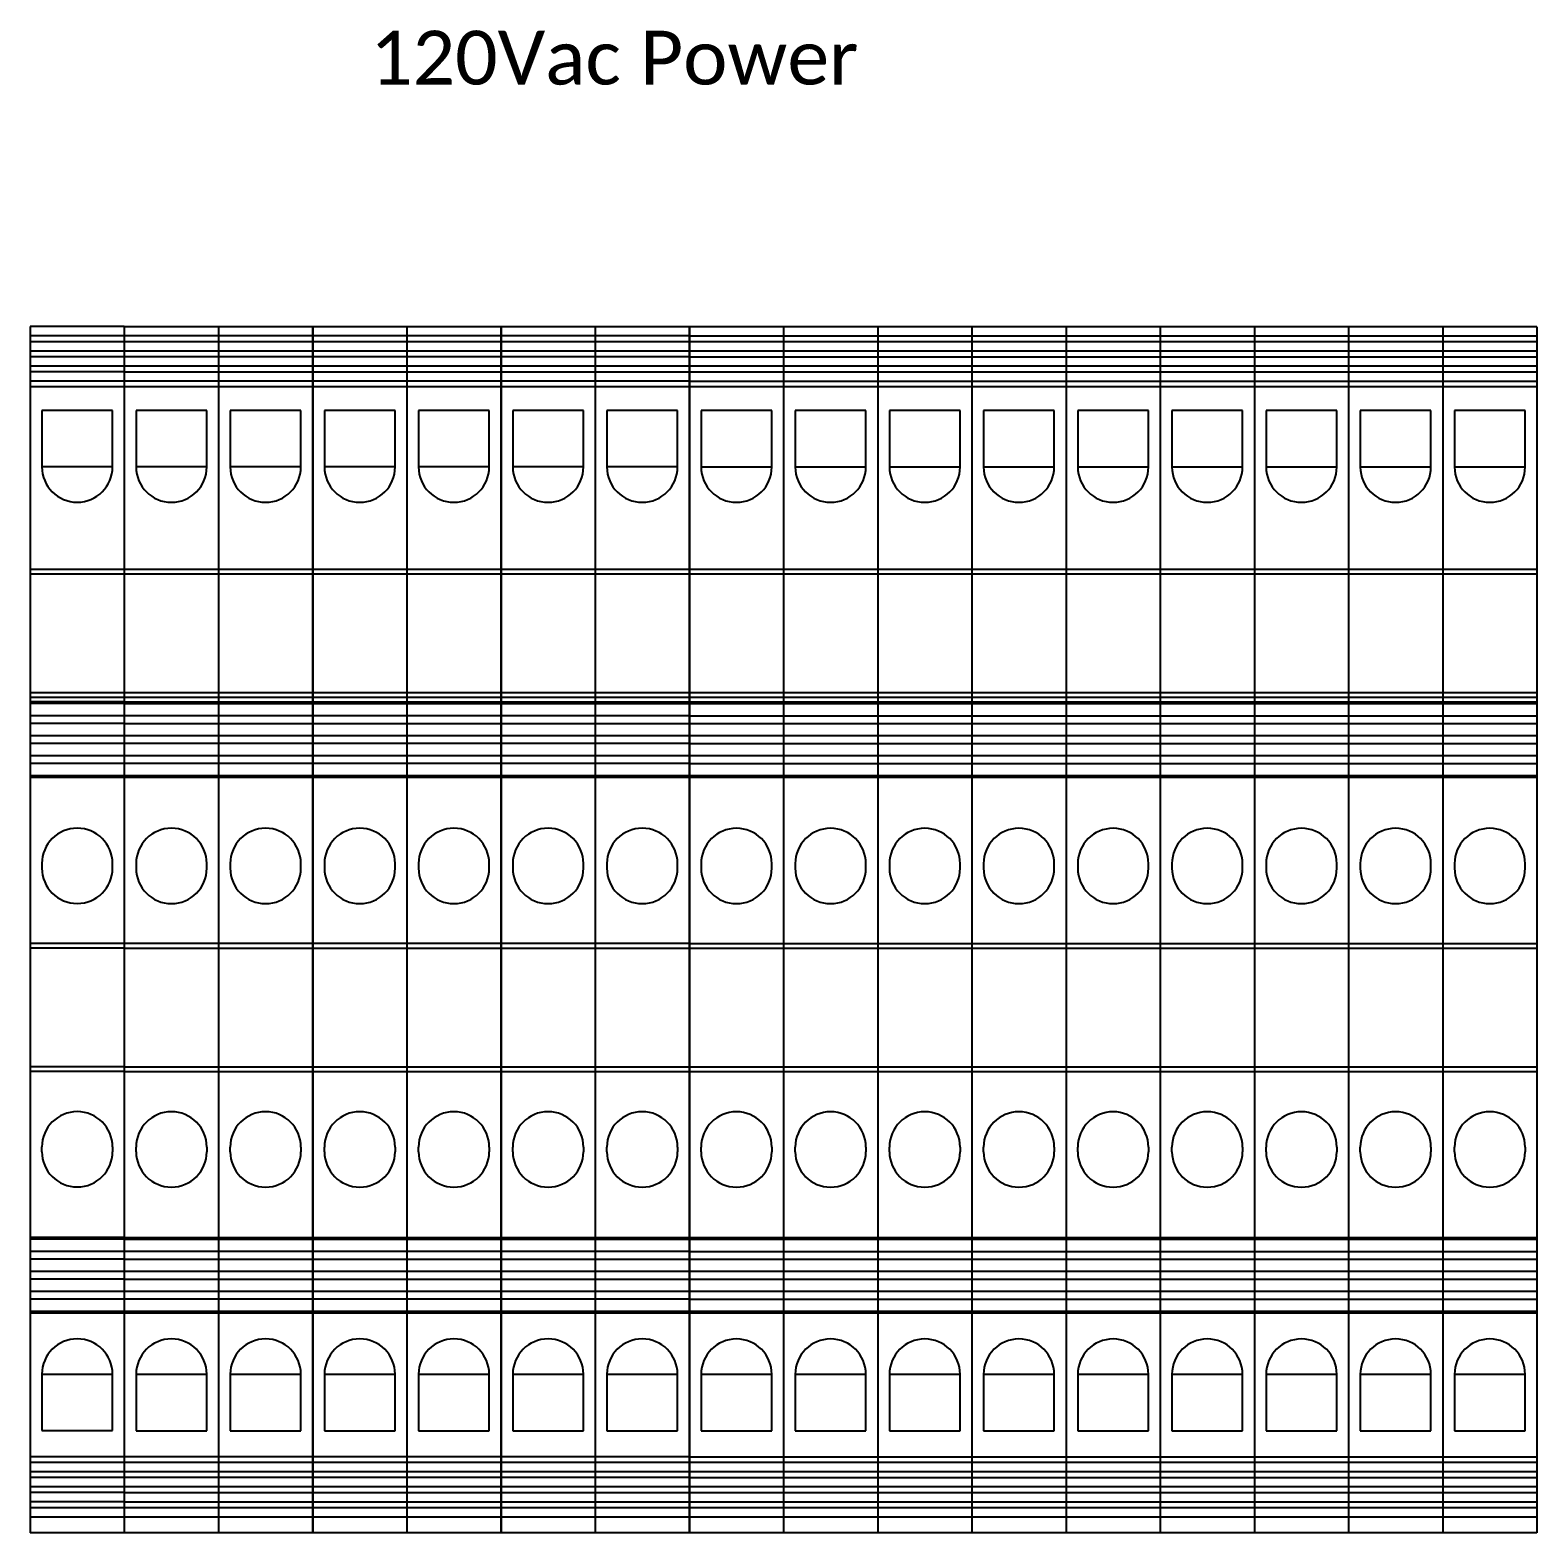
# Model space of a CAD drawing. Header units: inches. Extents: x 2 to 53, y 0 to 38.6.
# Drawn here: x 12.81 to 15.96, y 30.433 to 33.574 of the extents above; entities that cross this region are included whole.
import ezdxf

# ---------------------------------------------------------------- set-up
doc = ezdxf.new("R2010")
doc.units = ezdxf.units.IN
doc.header["$LTSCALE"] = 0.1
doc.header["$MEASUREMENT"] = 0
doc.layers.get('0').update_dxf_attribs({"plot": 0})
doc.layers.add('AC Wiring', color=7, linetype='Continuous')
doc.layers.add('Physical Devices', color=7, linetype='Continuous')
doc.layers.get('0').off()
doc.styles.add('Electrical1', font='Calibril.ttf')

# ---------------------------------------------------------------- blocks, each defined once
blk = doc.blocks.new('A$C1595963731')
for p, q in [((0, 0), (0, 5)), ((0.6, 5), (0, 5)), ((0.832, 5), (0.6, 5)), ((0.832, 0), (0.832, 5)), ((1.324, 5), (0.832, 5)), ((1.324, 0), (1.324, 5)), ((1.634, 5), (1.324, 5)), ((1.634, 0), (1.634, 5)), ((2.126, 5), (1.634, 5)), ((2.126, 0), (2.126, 5)), ((2.436, 5), (2.126, 5)), ((2.436, 0), (2.436, 5)), ((2.928, 5), (2.436, 5)), ((2.928, 0), (2.928, 5)), ((3.239, 5), (2.928, 5)), ((3.239, 0), (3.239, 5)), ((3.73, 5), (3.239, 5)), ((3.73, 0), (3.73, 5)), ((4.026, 5), (3.73, 5)), ((4.026, 0), (4.026, 5)), ((11.658, 5), (4.026, 5)), ((11.658, 0), (11.658, 5)), ((11.746, 5), (11.658, 5)), ((11.746, 0), (11.746, 5)), ((12.396, 5), (11.746, 5)), ((12.396, 0), (12.396, 5)), ((12.806, 5), (12.396, 5)), ((12.806, 0), (12.806, 5)), ((13.456, 5), (12.806, 5)), ((13.456, 0), (13.456, 5)), ((13.866, 5), (13.456, 5)), ((13.866, 0), (13.866, 5)), ((14.516, 5), (13.866, 5)), ((14.516, 0), (14.516, 5)), ((14.926, 5), (14.516, 5)), ((14.926, 0), (14.926, 5)), ((15.576, 5), (14.926, 5)), ((15.576, 0), (15.576, 5)), ((15.664, 5), (15.576, 5)), ((15.664, 0), (15.664, 5)), ((24.478, 5), (15.664, 5)), ((24.478, 0), (24.478, 5)), ((24.728, 5), (24.478, 5)), ((24.728, 0), (24.728, 5)), ((31.028, 5), (24.728, 5)), ((31.028, 0), (31.028, 5)), ((31.278, 5), (31.028, 5)), ((40.095, 5), (31.278, 5)), ((31.278, 0), (31.278, 5)), ((40.095, 0), (40.095, 5)), ((40.184, 5), (40.095, 5)), ((40.184, 0), (40.184, 5)), ((40.834, 5), (40.184, 5)), ((40.834, 0), (40.834, 5)), ((41.244, 5), (40.834, 5)), ((41.244, 0), (41.244, 5)), ((41.894, 5), (41.244, 5)), ((41.894, 0), (41.894, 5)), ((42.304, 5), (41.894, 5)), ((42.304, 0), (42.304, 5)), ((42.954, 5), (42.304, 5)), ((42.954, 0), (42.954, 5)), ((43.364, 5), (42.954, 5)), ((43.364, 0), (43.364, 5)), ((44.014, 5), (43.364, 5)), ((44.014, 0), (44.014, 5)), ((44.101, 5), (44.014, 5)), ((44.101, 0), (44.101, 5)), ((44.342, 5), (44.101, 5)), ((44.342, 0), (44.342, 5)), ((44.592, 5), (44.342, 5)), ((44.592, 0), (44.592, 5)), ((50.892, 5), (44.592, 5)), ((50.892, 0), (50.892, 5)), ((51.142, 5), (50.892, 5)), ((51.142, 0), (51.142, 5)), ((60.834, 5), (51.142, 5)), ((60.834, 0), (60.834, 5)), ((61.129, 5), (60.834, 5)), ((61.129, 0), (61.129, 5)), ((61.621, 5), (61.129, 5)), ((61.621, 0), (61.621, 5)), ((61.931, 5), (61.621, 5)), ((61.931, 0), (61.931, 5)), ((62.423, 5), (61.931, 5)), ((62.423, 0), (62.423, 5)), ((62.734, 5), (62.423, 5)), ((62.734, 0), (62.734, 5)), ((63.226, 5), (62.734, 5)), ((63.226, 0), (63.226, 5)), ((63.536, 5), (63.226, 5)), ((63.536, 0), (63.536, 5)), ((64.028, 5), (63.536, 5)), ((64.028, 0), (64.028, 5)), ((8.418, 4.375), (5.418, 4.375)), ((5.418, 4.375), (5.418, 0.625)), ((8.418, 4.375), (8.418, 0.625)), ((20.228, 4.375), (20.478, 4.375)), ((35.528, 4.375), (35.278, 4.375)), ((59.583, 4.375), (56.583, 4.375)), ((56.583, 0.625), (56.583, 4.375)), ((59.583, 0.625), (59.583, 4.375)), ((0.6, 0), (0, 0)), ((0.832, 0), (0.6, 0)), ((1.324, 0), (0.832, 0)), ((1.634, 0), (1.324, 0)), ((2.126, 0), (1.634, 0)), ((2.436, 0), (2.126, 0)), ((2.928, 0), (2.436, 0)), ((3.239, 0), (2.928, 0)), ((3.73, 0), (3.239, 0)), ((4.026, 0), (3.73, 0)), ((11.658, 0), (4.026, 0)), ((5.418, 0.625), (8.418, 0.625)), ((11.746, 0), (11.658, 0)), ((12.396, 0), (11.746, 0)), ((12.806, 0), (12.396, 0)), ((13.456, 0), (12.806, 0)), ((13.866, 0), (13.456, 0)), ((14.516, 0), (13.866, 0)), ((14.926, 0), (14.516, 0)), ((15.576, 0), (14.926, 0)), ((15.664, 0), (15.576, 0)), ((24.478, 0), (15.664, 0)), ((20.478, 0.625), (20.228, 0.625)), ((24.728, 0), (24.478, 0)), ((31.028, 0), (24.728, 0)), ((31.278, 0), (31.028, 0)), ((40.095, 0), (31.278, 0)), ((35.278, 0.625), (35.528, 0.625)), ((40.184, 0), (40.095, 0)), ((40.834, 0), (40.184, 0)), ((41.244, 0), (40.834, 0)), ((41.894, 0), (41.244, 0)), ((42.304, 0), (41.894, 0)), ((42.954, 0), (42.304, 0)), ((43.364, 0), (42.954, 0)), ((44.014, 0), (43.364, 0)), ((44.101, 0), (44.014, 0)), ((44.342, 0), (44.101, 0)), ((44.592, 0), (44.342, 0)), ((50.892, 0), (44.592, 0)), ((51.142, 0), (50.892, 0)), ((60.834, 0), (51.142, 0)), ((56.583, 0.625), (59.583, 0.625)), ((61.129, 0), (60.834, 0)), ((61.621, 0), (61.129, 0)), ((61.931, 0), (61.621, 0)), ((62.423, 0), (61.931, 0)), ((62.734, 0), (62.423, 0)), ((63.226, 0), (62.734, 0)), ((63.536, 0), (63.226, 0)), ((64.028, 0), (63.536, 0))]:
    blk.add_line(p, q)
for centre, start, end in [((8.418, 2.5), 270, 90), ((20.228, 2.5), 90, 270), ((20.478, 2.5), 270, 90), ((35.278, 2.5), 90, 270), ((35.528, 2.5), 270, 90), ((56.583, 2.5), 90, 270)]:
    blk.add_arc(centre, 1.875, start, end)

msp = doc.modelspace()

# ---------------------------------------------------------------- block references
at = {"layer": 'AC Wiring', "ltscale": 0.1, "xscale": 0.03937, "yscale": 0.03937, "zscale": 0.03937, "rotation": 90}
for p in [(13.0068, 30.4334), (13.2037, 30.4332), (13.4005, 30.4332), (13.5974, 30.4332), (13.7942, 30.4332), (13.9911, 30.4332), (14.1879, 30.4332), (14.3848, 30.4331), (14.5816, 30.4331), (14.7785, 30.4331), (14.9753, 30.4331), (15.1722, 30.4331), (15.369, 30.4331), (15.5659, 30.4331), (15.7627, 30.4331), (15.9596, 30.4331)]:
    msp.add_blockref('A$C1595963731', p, dxfattribs=at)

# ---------------------------------------------------------------- texts
at = {"layer": 'Physical Devices', "ltscale": 0.1, "style": 'Electrical1'}
msp.add_text('120Vac Power', height=0.1125, dxfattribs=at).set_placement((13.5206, 33.4601))

doc.saveas('drawing.dxf')
